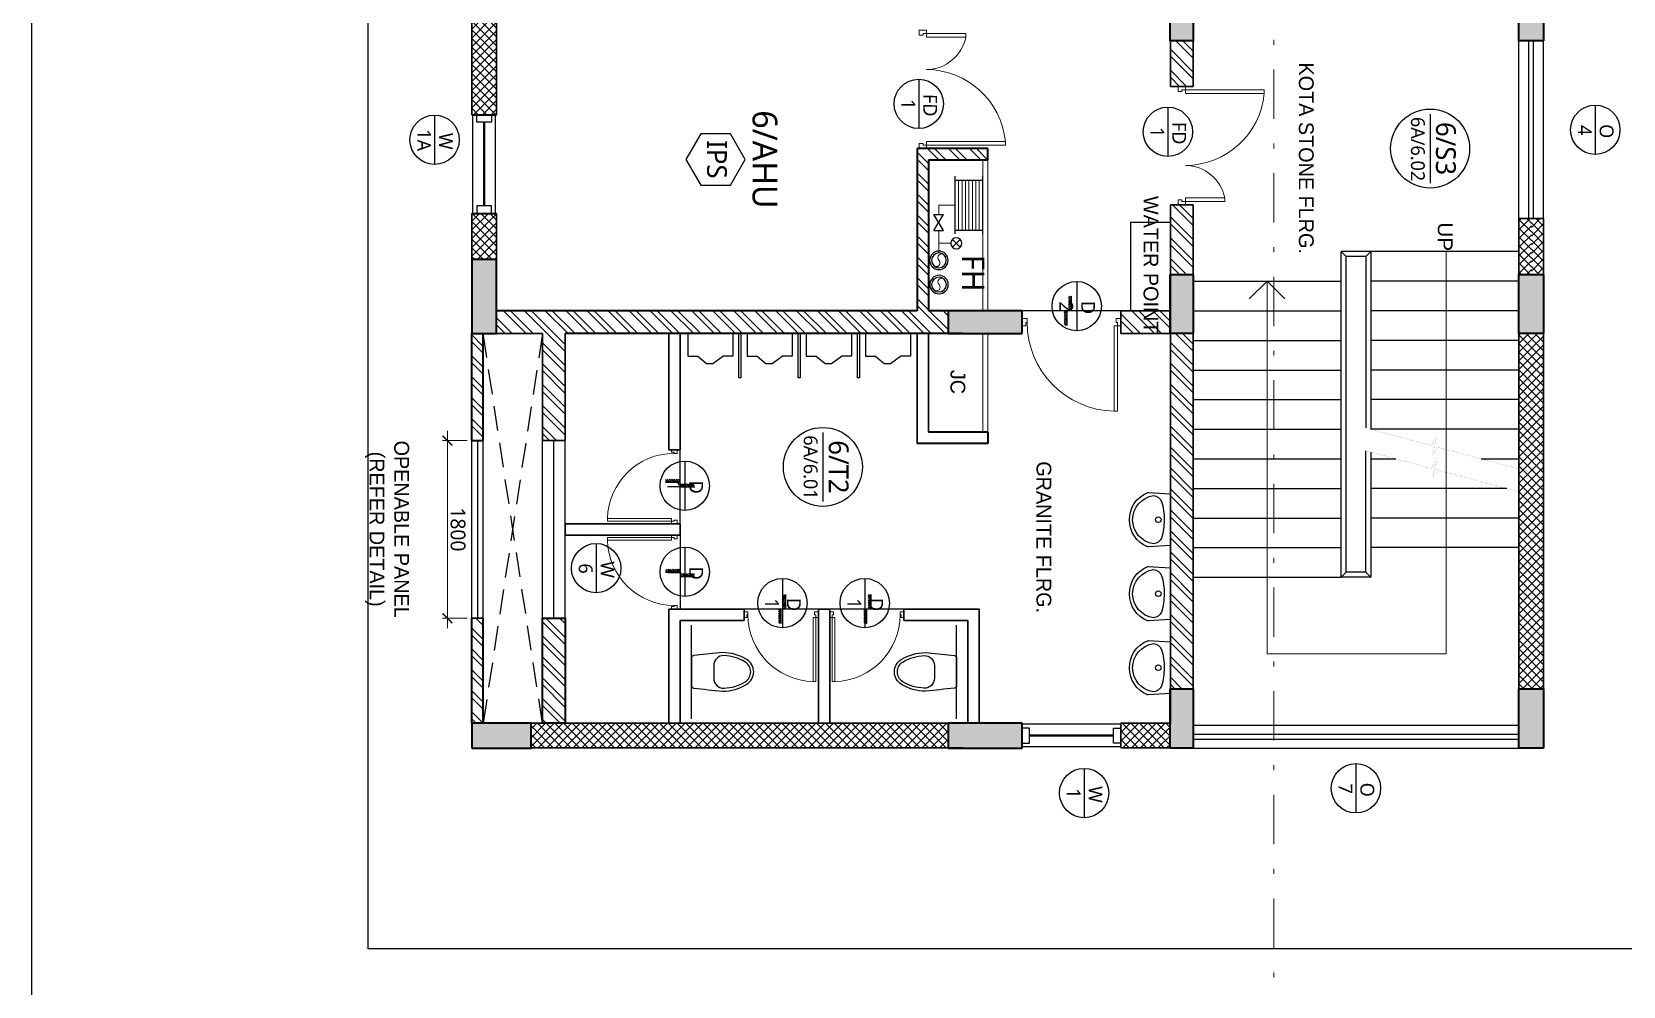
# Model space of a CAD drawing. Header units: millimetres. Extents: x -1127141 to 1597693, y -1835560 to -399335.
# Drawn here: x 1265890 to 1282007, y -544053 to -534381 of the extents above; entities that cross this region are included whole.
import ezdxf
from ezdxf.enums import TextEntityAlignment as Align

# ---------------------------------------------------------------- set-up
doc = ezdxf.new("R2010")
doc.units = ezdxf.units.MM
doc.header["$MEASUREMENT"] = 0
doc.header["$PDMODE"] = 67
for name, pattern in [('ACAD_ISO05W100', [36, 24, -3, 0, -3, 0, -3, 0, -3]), ('Dash dot', [21, 10, -5, 1, -5]), ('HIDDEN', [0.375, 0.25, -0.125])]:
    doc.linetypes.add(name, pattern=pattern)
for name, color, linetype in [('A-Anno Tags', 6, 'Continuous'), ('A-Elevation', 4, 'Continuous'), ('A-Sanitory', 181, 'Continuous'), ('A-Steps', 3, 'Continuous'), ('A-Wall Patt', 8, 'Continuous'), ('A-Window', 4, 'Continuous'), ('Anno_Frames', 7, 'Continuous'), ('Anno_Labels', 7, 'Continuous'), ('COLUMN', 5, 'Continuous'), ('elel', 6, 'Continuous'), ('S-Conc Patt', 9, 'Continuous')]:
    doc.layers.add(name, color=color, linetype=linetype)
for name, color, linetype, lineweight in [('A-Detail Lines', 8, 'Continuous', 25), ('A-Door', 4, 'Continuous', 9), ('A-Wall Sec', 1, 'Continuous', 30), ('A-WIN', 5, 'Continuous', 25), ('Ann_TitleBlock 2', 5, 'Continuous', 25), ('Anno_Tittleblock', 5, 'Continuous', 13), ('column hatch', 12, 'Continuous', 5), ('S-Concrete', 40, 'Continuous', 30), ('Section lines', 8, 'Continuous', 13), ('STAIR', 3, 'Continuous', 9), ('text', 7, 'Continuous', 9), ('Wall HATCH', 8, 'Continuous', 15)]:
    doc.layers.add(name, color=color, linetype=linetype, lineweight=lineweight)
doc.styles.add('IIITD @ 100', font='trebuc.ttf', dxfattribs={"height": 210})
doc.styles.get("Standard").update_dxf_attribs({"font": 'trebuc.ttf'})
doc.styles.add('TITLE', font='swissel.ttf', dxfattribs={"height": 4.3})
doc.dimstyles.new('IIITD_WD_M @ 100', dxfattribs={"dimscale": 100, "dimtxt": 1.5, "dimasz": 1, "dimexe": 0.5, "dimexo": 0.25, "dimgap": 0.3, "dimtad": 1, "dimdec": 0, "dimrnd": 5, "dimzin": 0, "dimdsep": 46, "dimtxsty": 'Standard', "dimblk": 'ARCHTICK', "dimcen": 0.2, "dimdle": 1, "dimclrd": 256, "dimclre": 256, "dimadec": 0, "dimazin": 0, "dimtfac": 1, "dimtdec": 0, "dimtofl": 0, "dimtmove": 0, "dimatfit": 0, "dimfxl": 2, "dimfxlon": 1, "dimtolj": 1, "dimtzin": 0, "dimlwd": -1, "dimlwe": -1, "dimarcsym": 0})
pattern_1 = [(315, (1445308.53, 119140.81), (44.194174, 44.194174), []), (45, (1445308.53, 119140.81), (-44.194174, 44.194174), [])]

# ---------------------------------------------------------------- blocks, each defined once
blk = doc.blocks.new('Door 1200')
at = {"layer": 'A-Door', "color": 5, "lineweight": 18}
for p, q in [((524084, 16182), (524084, 16132)), ((524084, 16182), (524159, 16182)), ((524084, 16132), (524124, 16132)), ((524124, 16147), (524124, 16132)), ((524159, 16147), (524124, 16147)), ((524159, 16182), (524159, 16147)), ((524159, 16147), (524557, 16147)), ((524159, 16112), (524159, 16147)), ((524557, 16147), (524557, 16112)), ((524159, 16112), (524557, 16112)), ((524084, 15032), (524124, 15032)), ((524084, 14982), (524084, 15032)), ((524124, 15017), (524124, 15032)), ((524159, 15017), (524124, 15017)), ((524159, 15052), (524159, 15017)), ((524159, 15052), (524958, 15052)), ((524159, 14982), (524159, 15017)), ((524159, 15017), (524958, 15017)), ((524958, 15017), (524958, 15052)), ((524084, 14982), (524159, 14982))]:
    blk.add_line(p, q, dxfattribs=at)
at = {"layer": 'A-Door', "lineweight": 18}
for centre, radius, start, end in [((524155, 16193), 411, 270.5695, 348.692), ((524157, 14978), 804, 5.3147, 89.8716)]:
    blk.add_arc(centre, radius, start, end, dxfattribs=at)
blk = doc.blocks.new('ABL_Door_S - 1000 x 2100-11-3 Second Floor Lvl')
at = {"layer": 'A-Door', "color": 5}
for p, q in [((-500, 38), (-450, 38)), ((-500, -38), (-500, 38)), ((-450, 38), (-450, -3)), ((450, 38), (450, -3)), ((500, 38), (450, 38)), ((500, -38), (500, 38)), ((-500, -38), (-465, -38)), ((-465, -3), (-450, -3)), ((-465, -38), (-465, -3)), ((-430, -38), (-465, -38)), ((465, -3), (450, -3)), ((465, -38), (465, -3)), ((500, -38), (465, -38))]:
    blk.add_line(p, q, dxfattribs=at)
at = {"layer": 'A-Door', "color": 5, "lineweight": 18}
for p, q in [((-465, -38), (-465, -903)), ((-430, -38), (-430, -903)), ((-430, -903), (-465, -903))]:
    blk.add_line(p, q, dxfattribs=at)
at = {"layer": 'A-Door'}
blk.add_arc((-450, -2), 900, 271.2981, 359.9894, dxfattribs=at)
blk = doc.blocks.new('Toil Hostel1')
at = {"color": 0, "linetype": 'ByBlock'}
blk.add_lwpolyline([(115, -427), (115, 523)], dxfattribs=at)
for points in [[(430, 243), (137, 213, 0.384412), (115, 188), (115, -92, 0.383904), (137, -117, 0.001434), (429, -147, 0.140641), (675, -77, 0.259738), (745, 48, 0.259738), (675, 173, 0.139471)], [(340, 113), (340, -17, 0.422961), (443, -117, 0.13189), (659, -52, 0.259738), (715, 48, 0.259738), (659, 148, 0.13189), (443, 213, 0.422961)]]:
    blk.add_lwpolyline(points, format="xyb", close=True, dxfattribs=at)
blk.add_arc((431, -122), 25, 264.2811, 270.16, dxfattribs=at)
blk = doc.blocks.new('Win 1250')
at = {"layer": 'A-Window', "color": 2, "lineweight": 40}
blk.add_line((510529, 21610), (511379, 21610), dxfattribs=at)
at = {"layer": 'A-Window'}
for points in [[(510454, 21725), (511454, 21725)], [(510454, 21535), (510529, 21535), (510529, 21685), (510454, 21685)], [(511454, 21535), (511379, 21535), (511379, 21685), (511454, 21685)], [(510454, 21495), (511454, 21495)]]:
    blk.add_lwpolyline(points, dxfattribs=at)
blk = doc.blocks.new('*U29')
at = {"layer": 'A-Anno Tags'}
blk.add_lwpolyline([(-250, 0), (250, 0)], dxfattribs=at)
blk.add_circle((0, 0), 250, dxfattribs=at)
at = {"layer": 'Anno_Frames', "color": 7}
for tag, rotation, p in [('ENTITY', 359.7608, (15, 185)), ('ENTITYNO', 0.1757, (4, -36))]:
    blk.add_attdef(tag, text='', height=140, rotation=rotation, dxfattribs=at).set_placement(p, align=Align.TOP_CENTER)
blk = doc.blocks.new('basin13_pl')
for points in [[(-412, -2, -0.32431), (-229, 275, -0.074195), (-226, 276), (0, 262), (0, -262), (-223, -275, -0.082611), (-232, -273, -0.313325), (-412, -2)], [(-382, 1, -0.373947), (-169, 245, -0.252869), (-89, 186, -0.078211), (-63, 1, -0.070813), (-89, -186, -0.2542), (-169, -244, -0.371653), (-382, 1)]]:
    blk.add_lwpolyline(points, format="xyb", close=True)
at = {"lineweight": -2}
blk.add_circle((-122, 1), 28.8, dxfattribs=at)
blk = doc.blocks.new('Door Tag')
blk.add_line((-3.5, 0), (3.5, 0))
blk.add_circle((0, 0), 4)
blk.add_attdef('DW_NAME', text='', height=2).set_placement((0, 0), align=Align.BOTTOM_CENTER)
blk.add_attdef('SHEET_NO', text='', height=1.4).set_placement((0.05, -0.54), align=Align.TOP_CENTER)
blk = doc.blocks.new('Room Tag with Finish')
blk.add_lwpolyline([(0, 0), (-2.6, -1.5), (-2.6, -4.5), (0, -6), (2.6, -4.5), (2.6, -1.5)], close=True)
at = {"layer": 'Anno_Frames'}
blk.add_attdef('ROOM_NAME', text='', height=2.5, dxfattribs=at).set_placement((0, 0), align=Align.BOTTOM_CENTER)
blk.add_attdef('FF', text='', height=2, dxfattribs=at).set_placement((0, -1.85), align=Align.TOP_CENTER)
blk = doc.blocks.new('staircase 1 int')
at = {"layer": 'A-Elevation'}
for p, q in [((1232432, -34455), (1234232, -34455)), ((1232432, -34455), (1232432, -34755)), ((1232482, -34505), (1232432, -34455)), ((1234464, -34455), (1235732, -34455)), ((1235682, -34505), (1235732, -34455)), ((1235732, -34455), (1235732, -34755)), ((1232482, -34505), (1234219, -34505)), ((1232482, -34505), (1232482, -34705)), ((1235682, -34505), (1234450, -34505)), ((1235682, -34505), (1235682, -34705)), ((1232482, -34705), (1232432, -34755)), ((1235732, -34755), (1232432, -34755)), ((1235682, -34705), (1232482, -34705)), ((1235682, -34705), (1235732, -34755))]:
    blk.add_line(p, q, dxfattribs=at)
at = {"layer": 'A-Steps'}
for p, q in [((1232432, -32955), (1232432, -34455)), ((1232732, -32955), (1232732, -34455)), ((1233032, -32955), (1233032, -34455)), ((1233332, -32955), (1233332, -34455)), ((1233632, -32955), (1233632, -34455)), ((1233932, -32955), (1233932, -34455)), ((1234232, -32955), (1234232, -34455)), ((1234532, -33336), (1234532, -32955)), ((1235132, -32955), (1235132, -34455)), ((1235432, -32955), (1235432, -34455)), ((1234832, -33079), (1234832, -34455)), ((1234532, -34455), (1234532, -34202)), ((1234832, -34282), (1234832, -34455)), ((1232732, -36255), (1232732, -34755)), ((1233032, -36255), (1233032, -34755)), ((1233332, -36255), (1233332, -34755)), ((1233632, -36255), (1233632, -34755)), ((1233932, -36255), (1233932, -34755)), ((1234232, -36255), (1234232, -34755)), ((1234532, -36255), (1234532, -34755)), ((1234832, -36255), (1234832, -34755)), ((1235132, -36255), (1235132, -34755)), ((1235432, -36255), (1235432, -34755)), ((1235732, -36255), (1235732, -34755))]:
    blk.add_line(p, q, dxfattribs=at)
at = {"layer": 'STAIR', "color": 5, "const_width": 1}
for points in [[(1234660, -32855), (1234414, -33779), (1234486, -33828), (1234316, -33791), (1234396, -33846), (1234219, -34505)], [(1234892, -32855), (1234646, -33779), (1234717, -33828), (1234548, -33791), (1234628, -33846), (1234450, -34505)]]:
    blk.add_lwpolyline(points, dxfattribs=at)
at = {"layer": 'text'}
for p, q in [((1232432, -33691), (1236507, -33691)), ((1236507, -35505), (1236507, -33691)), ((1232732, -35505), (1232912, -35325)), ((1232732, -35505), (1236507, -35505)), ((1232732, -35505), (1232912, -35686))]:
    blk.add_line(p, q, dxfattribs=at)
at = {"layer": 'text', "linetype": 'Continuous', "insert": (1232135, -33627), "char_height": 150, "width": 369.41, "attachment_point": 1}
blk.add_mtext('{\\fArial|b0|i0|c0|p34;UP}', dxfattribs=at)
blk = doc.blocks.new('f h')
at = {"layer": 'A-WIN'}
for p, q in [((1010874, -78570), (1010972, -78570)), ((1010874, -78570), (1010972, -78734)), ((1010972, -78570), (1010874, -78734)), ((1011088, -78536), (1011088, -79120)), ((1011088, -78575), (1011368, -78575)), ((1011368, -78536), (1011368, -79120)), ((1010874, -78734), (1010972, -78734)), ((1011088, -79081), (1011368, -79081))]:
    blk.add_line(p, q, dxfattribs=at)
at = {"layer": 'A-WIN', "ltscale": 50}
for centre, radius in [((1010925, -78023), 93.8), ((1010925, -78023), 75), ((1010924, -78269), 93.8), ((1010924, -78269), 75)]:
    blk.add_circle(centre, radius, dxfattribs=at)
at = {"layer": 'A-WIN'}
blk.add_circle((1011100, -78441), 56.6, dxfattribs=at)
at = {"layer": 'Wall HATCH'}
for p, q in [((1010923, -78570), (1010923, -78344)), ((1010923, -78441), (1011044, -78441)), ((1011140, -78401), (1011060, -78481)), ((1011140, -78481), (1011060, -78401)), ((1011123, -78575), (1011123, -79081)), ((1011158, -78575), (1011158, -79081)), ((1011193, -78575), (1011193, -79081)), ((1011228, -78575), (1011228, -79081)), ((1011263, -78575), (1011263, -79081)), ((1011298, -78575), (1011298, -79081)), ((1011333, -78575), (1011333, -79081)), ((1010923, -78828), (1010923, -78734)), ((1011088, -78828), (1010923, -78828))]:
    blk.add_line(p, q, dxfattribs=at)
at = {"layer": 'Wall HATCH', "ltscale": 50}
for centre in [(1010899, -77997), (1010897, -78242)]:
    blk.add_arc(centre, 37.5, 314.6267, 134.6267, dxfattribs=at)
at = {"layer": 'Wall HATCH'}
for centre in [(1010952, -78050), (1010950, -78296)]:
    blk.add_arc(centre, 37.5, 134.6267, 314.6267, dxfattribs=at)
blk = doc.blocks.new('urinal1')
at = {"layer": 'A-Sanitory'}
for p, q in [((0, 228.6), (228.6, 228.6)), ((0, 228.6), (0, -228.6)), ((228.6, 228.6), (228.6, 127)), ((304.8, 25.4), (228.6, 127)), ((304.8, -38.1), (304.8, 25.4)), ((228.6, -127), (304.8, -38.1)), ((228.6, -228.6), (228.6, -127)), ((0, -228.6), (228.6, -228.6))]:
    blk.add_line(p, q, dxfattribs=at)
blk = doc.blocks.new('DROP')
at = {"layer": 'A-Detail Lines'}
h = blk.add_hatch(dxfattribs=at)
h.set_pattern_fill('ANSI31', color=256, scale=100, angle=-90, style=0)
h.set_pattern_definition([(45, (-30796.783, -8736.205), (8.838835, -8.838835), [])])
h.paths.add_polyline_path([(-46, 0), (-46, -147), (-75, -147), (-75, 0)])
h.paths.add_polyline_path([(0, 147), (0, 0), (-30, 0), (-30, 147)])
for p, q in [((-46, -147), (-46, 0)), ((0, 0), (0, 148))]:
    blk.add_line(p, q, dxfattribs=at)
blk = doc.blocks.new('Section Grp abc')
at = {"layer": 'Section lines', "linetype": 'Dash dot', "ltscale": 50}
blk.add_line((604554, -166838), (664406, -166838), dxfattribs=at)
blk = doc.blocks.new('column 2.03')
at = {"layer": 'S-Conc Patt'}
h = blk.add_hatch(color=256, dxfattribs=at)
h.paths.add_polyline_path([(540567, -135247), (541303, -135104), (541351, -135349), (540615, -135493)])
h.paths.add_polyline_path([(524899, -138549), (524852, -138304), (525872, -138105), (525920, -138351)])
h.paths.add_polyline_path([(537562, -136088), (537515, -135842), (538535, -135644), (538583, -135889)])
h.paths.add_polyline_path([(534396, -136703), (534349, -136458), (535370, -136259), (535417, -136505)])
h.paths.add_polyline_path([(531231, -137318), (531183, -137073), (532204, -136875), (532252, -137120)])
h.paths.add_polyline_path([(528065, -137934), (528017, -137688), (529038, -137490), (529086, -137735)])
h.paths.add_polyline_path([(535977, -127931), (535929, -127685), (536950, -127487), (536998, -127732)])
h.paths.add_polyline_path([(532811, -128546), (532763, -128301), (533784, -128102), (533832, -128348)])
h.paths.add_polyline_path([(529645, -129159), (529597, -128914), (530618, -128715), (530666, -128961)])
h.paths.add_polyline_path([(520148, -131005), (520100, -130760), (521121, -130562), (521168, -130807)])
h.paths.add_polyline_path([(523313, -130390), (523266, -130145), (524286, -129946), (524334, -130192)])
h.paths.add_polyline_path([(526479, -129775), (526431, -129529), (527452, -129331), (527500, -129576)])
h.paths.add_polyline_path([(534601, -133067), (534645, -133292), (533909, -133435), (533865, -133210)])
h.paths.add_polyline_path([(534271, -131369), (534315, -131595), (533579, -131738), (533535, -131512)])
h.paths.add_polyline_path([(528270, -134297), (528314, -134523), (527578, -134666), (527534, -134440)])
h.paths.add_polyline_path([(527940, -132600), (527984, -132826), (527248, -132969), (527204, -132743)])
h.paths.add_polyline_path([(521917, -135532), (521961, -135758), (521225, -135901), (521181, -135675)])
h.paths.add_polyline_path([(521587, -133835), (521631, -134060), (520895, -134203), (520851, -133978)])
h.paths.add_polyline_path([(544878, -132790), (544734, -132054), (544980, -132007), (545123, -132743)])
h.paths.add_polyline_path([(517960, -142269), (517210, -142269), (517210, -142019), (517960, -142019)])
h.paths.add_polyline_path([(514865, -142269), (514115, -142269), (514115, -142019), (514865, -142019)])
h.paths.add_polyline_path([(511830, -142269), (511080, -142269), (511080, -142019), (511830, -142019)])
h.paths.add_polyline_path([(540791, -131864), (540202, -131979), (540246, -132204), (540835, -132090)])
h.paths.add_polyline_path([(544283, -129733), (544140, -128997), (544385, -128949), (544529, -129685)])
h.paths.add_polyline_path([(543544, -125930), (543401, -125194), (543646, -125146), (543789, -125882)])
h.paths.add_polyline_path([(539190, -126012), (539631, -125926), (539675, -126152), (539234, -126238)])
h.paths.add_polyline_path([(539780, -128474), (539694, -128032), (539920, -127989), (540006, -128430)])
h.paths.add_polyline_path([(541523, -126017), (541438, -125575), (541663, -125531), (541749, -125973)])
h.paths.add_polyline_path([(542306, -130041), (542220, -129599), (542446, -129555), (542531, -129997)])
h.paths.add_polyline_path([(542125, -127906), (541683, -127992), (541639, -127766), (542081, -127680)])
h.paths.add_polyline_path([(540306, -129975), (540392, -130417), (540166, -130460), (540080, -130019)])
h.paths.add_polyline_path([(515810, -129110), (515073, -129253), (515026, -129008), (515762, -128865)])
h.paths.add_polyline_path([(517979, -134770), (517865, -134181), (518091, -134137), (518205, -134726)])
h.paths.add_polyline_path([(517279, -136669), (516543, -136812), (516499, -136586), (517235, -136443)])
h.paths.add_polyline_path([(517859, -130220), (517123, -130363), (517075, -130117), (517811, -129974)])
h.paths.add_polyline_path([(516895, -142569), (516295, -142569), (516295, -142319), (516895, -142319)])
h.paths.add_polyline_path([(511830, -142569), (511080, -142569), (511080, -142319), (511830, -142319)])
h.paths.add_polyline_path([(519550, -142319), (520150, -142319), (520150, -142569), (519550, -142569)])
h.paths.add_polyline_path([(514865, -142569), (514115, -142569), (514115, -142319), (514865, -142319)])
h.paths.add_polyline_path([(516949, -134971), (516213, -135114), (516165, -134868), (516901, -134725)])
h.paths.add_polyline_path([(517957, -140158), (517221, -140302), (517173, -140056), (517909, -139913)])
h.paths.add_polyline_path([(517577, -128767), (516840, -128910), (516793, -128664), (517529, -128521)])
h.paths.add_polyline_path([(512267, -129799), (511531, -129942), (511483, -129696), (512220, -129553)])
h.paths.add_polyline_path([(513410, -135658), (512674, -135802), (512626, -135556), (513362, -135413)])
h.paths.add_polyline_path([(522640, -139248), (521830, -139406), (521782, -139160), (522592, -139003)])
h.paths.add_polyline_path([(511330, -135808), (511330, -136456), (511080, -136456), (511080, -135856)])
h.paths.add_polyline_path([(533146, -169460), (532396, -169460), (532396, -169210), (533146, -169210)])
h.paths.add_polyline_path([(533146, -164180), (532396, -164180), (532396, -163950), (533146, -163950)])
h.paths.add_polyline_path([(533146, -160650), (532396, -160650), (532396, -160400), (533146, -160400)])
h.paths.add_polyline_path([(533146, -165910), (532396, -165910), (532396, -165680), (533146, -165680)])
h.paths.add_polyline_path([(527886, -169460), (527136, -169460), (527136, -169210), (527886, -169210)])
h.paths.add_polyline_path([(527886, -164180), (527136, -164180), (527136, -163950), (527886, -163950)])
h.paths.add_polyline_path([(527886, -160650), (527136, -160650), (527136, -160400), (527886, -160400)])
h.paths.add_polyline_path([(527886, -165910), (527136, -165910), (527136, -165680), (527886, -165680)])
h.paths.add_polyline_path([(522626, -164180), (521876, -164180), (521876, -163950), (522626, -163950)])
h.paths.add_polyline_path([(517781, -158380), (517031, -158380), (517031, -158630), (517781, -158630)])
h.paths.add_polyline_path([(514115, -158380), (514865, -158380), (514865, -158630), (514115, -158630)])
h.paths.add_polyline_path([(511080, -158380), (511830, -158380), (511830, -158630), (511080, -158630)])
h.paths.add_polyline_path([(542531, -160650), (541931, -160650), (541931, -160400), (542531, -160400)])
h.paths.add_polyline_path([(517856, -160400), (517106, -160400), (517106, -160650), (517856, -160650)])
h.paths.add_polyline_path([(522626, -160650), (521876, -160650), (521876, -160400), (522626, -160400)])
h.paths.add_polyline_path([(538331, -160650), (537731, -160650), (537731, -160400), (538331, -160400)])
h.paths.add_polyline_path([(541931, -163950), (542531, -163950), (542531, -164180), (541931, -164180)])
h.paths.add_polyline_path([(538331, -164180), (537731, -164180), (537731, -163950), (538331, -163950)])
h.paths.add_polyline_path([(519656, -170420), (518906, -170420), (518906, -170170), (519656, -170170)])
h.paths.add_polyline_path([(511330, -165930), (511330, -165180), (511080, -165180), (511080, -165930)])
h.paths.add_polyline_path([(514251, -165930), (513501, -165930), (513501, -165680), (514251, -165680)])
h.paths.add_polyline_path([(519656, -171900), (518906, -171900), (518906, -171650), (519656, -171650)])
h.paths.add_polyline_path([(517856, -171900), (517106, -171900), (517106, -171650), (517856, -171650)])
h.paths.add_polyline_path([(517856, -165930), (517106, -165930), (517106, -165680), (517856, -165680)])
h.paths.add_polyline_path([(517856, -164180), (517106, -164180), (517106, -163950), (517856, -163950)])
h.paths.add_polyline_path([(518906, -166280), (518906, -165680), (519136, -165680), (519136, -166280)])
h.paths.add_polyline_path([(540096, -166130), (540096, -165680), (540326, -165680), (540326, -166130)])
h.paths.add_polyline_path([(537811, -165680), (538261, -165680), (538261, -165910), (537811, -165910)])
h.paths.add_polyline_path([(540096, -170170), (540096, -169720), (540326, -169720), (540326, -170170)])
h.paths.add_polyline_path([(537916, -170170), (537916, -169720), (538146, -169720), (538146, -170170)])
h.paths.add_polyline_path([(540326, -168040), (539876, -168040), (539876, -167810), (540326, -167810)])
h.paths.add_polyline_path([(537916, -168150), (537916, -167700), (538146, -167700), (538146, -168150)])
h.paths.add_polyline_path([(542116, -166280), (542116, -165680), (542346, -165680), (542346, -166280)])
h.paths.add_polyline_path([(522366, -170420), (522366, -169670), (522116, -169670), (522116, -170420)])
h.paths.add_polyline_path([(542096, -170169), (542096, -169569), (542346, -169569), (542346, -170169)])
h.paths.add_polyline_path([(511080, -158080), (511830, -158080), (511830, -158330), (511080, -158330)])
h.paths.add_polyline_path([(520150, -158330), (519550, -158330), (519550, -158080), (520150, -158080)])
h.paths.add_polyline_path([(516295, -147580), (516895, -147580), (516895, -147810), (516295, -147810)])
h.paths.add_polyline_path([(516895, -158330), (516295, -158330), (516295, -158080), (516895, -158080)])
h.paths.add_polyline_path([(516295, -152840), (516895, -152840), (516895, -153070), (516295, -153070)])
h.paths.add_polyline_path([(514865, -147810), (514265, -147810), (514265, -147580), (514865, -147580)])
h.paths.add_polyline_path([(514865, -153070), (514265, -153070), (514265, -152840), (514865, -152840)])
h.paths.add_polyline_path([(514115, -158080), (514865, -158080), (514865, -158330), (514115, -158330)])
h.paths.add_polyline_path([(514251, -171900), (513501, -171900), (513501, -171650), (514251, -171650)])
h.paths.add_polyline_path([(511330, -147395), (511330, -147995), (511080, -147995), (511080, -147395)])
h.paths.add_polyline_path([(511330, -152654), (511330, -153255), (511080, -153255), (511080, -152654)])
h.paths.add_polyline_path([(520150, -147394), (520150, -147994), (519900, -147994), (519900, -147394)])
h.paths.add_polyline_path([(520150, -152655), (520150, -153255), (519900, -153255), (519900, -152655)])
h.paths.add_polyline_path([(522346, -165680), (522346, -166430), (522116, -166430), (522116, -165680)])
edge = h.paths.add_edge_path()
edge.add_line((547866, -169460), (547116, -169460))
edge.add_line((547116, -169210), (547866, -169210))
edge.add_line((547116, -169460), (547116, -169210))
edge.add_line((547866, -164180), (547116, -164180))
edge.add_line((547116, -163950), (547866, -163950))
edge.add_line((547116, -164180), (547116, -163950))
edge.add_line((547866, -160650), (547116, -160650))
edge.add_line((547116, -160400), (547866, -160400))
edge.add_line((547116, -160650), (547116, -160400))
edge.add_line((547866, -165910), (547116, -165910))
edge.add_line((547116, -165680), (547866, -165680))
edge.add_line((547116, -165910), (547116, -165680))
h.paths.add_polyline_path([(558386, -164180), (557636, -164180), (557636, -163950), (558386, -163950)])
h.paths.add_polyline_path([(558386, -160650), (557636, -160650), (557636, -160400), (558386, -160400)])
h.paths.add_polyline_path([(558146, -165680), (558146, -166430), (557916, -166430), (557916, -165680)])
h.paths.add_polyline_path([(553126, -169460), (552376, -169460), (552376, -169210), (553126, -169210)])
h.paths.add_polyline_path([(553126, -164180), (552376, -164180), (552376, -163950), (553126, -163950)])
h.paths.add_polyline_path([(553126, -160650), (552376, -160650), (552376, -160400), (553126, -160400)])
h.paths.add_polyline_path([(553126, -165910), (552376, -165910), (552376, -165680), (553126, -165680)])
h.paths.add_polyline_path([(547866, -169460), (547116, -169460), (547116, -169210), (547866, -169210)], flags=17)
h.paths.add_polyline_path([(547866, -164180), (547116, -164180), (547116, -163950), (547866, -163950)], flags=17)
h.paths.add_polyline_path([(547866, -160650), (547116, -160650), (547116, -160400), (547866, -160400)], flags=17)
h.paths.add_polyline_path([(547866, -165910), (547116, -165910), (547116, -165680), (547866, -165680)], flags=17)
h.paths.add_polyline_path([(565551, -171255), (565551, -170655), (565301, -170655), (565301, -171255)])
h.paths.add_polyline_path([(565551, -160650), (564951, -160650), (564951, -160400), (565551, -160400)])
h.paths.add_polyline_path([(561351, -160650), (560751, -160650), (560751, -160400), (561351, -160400)])
h.paths.add_polyline_path([(565551, -164180), (564951, -164180), (564951, -163950), (565551, -163950)])
h.paths.add_polyline_path([(561351, -164180), (560751, -164180), (560751, -163950), (561351, -163950)])
h.paths.add_polyline_path([(565551, -166430), (565551, -165680), (565301, -165680), (565301, -166430)])
h.paths.add_polyline_path([(560601, -171255), (561351, -171255), (561351, -171005), (560601, -171005)])
h.paths.add_polyline_path([(561351, -166430), (561351, -165680), (561121, -165680), (561121, -166430)])
h.paths.add_polyline_path([(557896, -171255), (557896, -170505), (558146, -170505), (558146, -171255)])
at = {"layer": 'S-Concrete', "lineweight": 35}
for p, q in [((557636, -160400), (558386, -160400)), ((558386, -160400), (558386, -160650)), ((560751, -160650), (560751, -160400)), ((560751, -160400), (561351, -160400)), ((561351, -160400), (561351, -160650)), ((564951, -160650), (564951, -160400)), ((564951, -160400), (565551, -160400)), ((565551, -160400), (565551, -160650)), ((558386, -160650), (557636, -160650)), ((561351, -160650), (560751, -160650)), ((565551, -160650), (564951, -160650)), ((557636, -163950), (558386, -163950)), ((558386, -163950), (558386, -164180)), ((560751, -164180), (560751, -163950)), ((560751, -163950), (561351, -163950)), ((561351, -163950), (561351, -164180)), ((564951, -164180), (564951, -163950)), ((564951, -163950), (565551, -163950)), ((565551, -163950), (565551, -164180)), ((558386, -164180), (557636, -164180)), ((561351, -164180), (560751, -164180)), ((565551, -164180), (564951, -164180)), ((561351, -165680), (561121, -165680)), ((561121, -165680), (561121, -166430)), ((561351, -166430), (561351, -165680)), ((565551, -165680), (565301, -165680)), ((565301, -165680), (565301, -166430)), ((565551, -166430), (565551, -165680)), ((561121, -166430), (561351, -166430)), ((565301, -166430), (565551, -166430)), ((565551, -170655), (565301, -170655)), ((565301, -170655), (565301, -171255)), ((565551, -171255), (565551, -170655)), ((561351, -171005), (560601, -171005)), ((560601, -171005), (560601, -171255)), ((561351, -171255), (561351, -171005)), ((560601, -171255), (561351, -171255)), ((565301, -171255), (565551, -171255))]:
    blk.add_line(p, q, dxfattribs=at)
blk = doc.blocks.new('TRHE4TYH45YH6E356')
at = {"layer": 'A-Wall Patt'}
h = blk.add_hatch(dxfattribs=at)
h.set_pattern_fill('ANSI37', color=256, scale=500, angle=90, style=0)
h.set_pattern_definition([(45, (-6e-11, 2e-10), (-44.194174, 44.194174), []), (135, (-6e-11, 2e-10), (-44.194174, -44.194174), [])])
h.paths.add_polyline_path([(655980, -23561), (655415, -23561), (655415, -23684), (655980, -23684)])
h = blk.add_hatch(dxfattribs=at)
h.set_pattern_fill('ANSI37', color=256, scale=500, angle=90, style=0)
h.set_pattern_definition([(45, (655702.83, -23647.553), (-44.194, 44.194), []), (135, (655702.83, -23647.553), (-44.194, -44.194), [])])
h.paths.add_polyline_path([(655980, -23684), (655415, -23684), (655415, -23811), (655980, -23811)])
at = {"layer": 'A-Elevation'}
for p, q in [((655415, -23561), (653540, -23561)), ((655415, -23811), (653540, -23811))]:
    blk.add_line(p, q, dxfattribs=at)
for points in [[(660550, -27111), (660550, -23811)], [(660780, -27111), (660780, -23811)]]:
    blk.add_lwpolyline(points, dxfattribs=at)
at = {"layer": 'A-Wall Sec'}
for p, q in [((655415, -23561), (655415, -23811)), ((655415, -23561), (655980, -23561)), ((655980, -23811), (655415, -23811))]:
    blk.add_line(p, q, dxfattribs=at)
at = {"layer": 'elel'}
for p, q in [((655415, -23661), (653615, -23661)), ((655415, -23711), (653615, -23711))]:
    blk.add_line(p, q, dxfattribs=at)
for points in [[(660640, -27111), (660640, -23811)], [(660690, -27111), (660690, -23811)]]:
    blk.add_lwpolyline(points, dxfattribs=at)
at = {"layer": 'Anno_Frames'}
for p, values in [((654515, -23037), {'ENTITY': 'O', 'ENTITYNO': '4'}), ((661188, -25461), {'ENTITY': 'O', 'ENTITYNO': '7'})]:
    blk.add_blockref('*U29', p, dxfattribs=at).add_auto_attribs(values)
blk = doc.blocks.new('SERVICE DOOOOR')
at = {"layer": 'A-Wall Patt'}
h = blk.add_hatch(dxfattribs=at)
h.set_pattern_fill('ANSI32', color=256, scale=400, angle=90, style=0)
h.set_pattern_definition([(45, (62526.28, 283755.87), (-106.066, 106.066), []), (45, (62597, 283755.87), (-106.066, 106.066), [])])
h.paths.add_polyline_path([(63129, 283818), (62064, 283818), (62064, 283703), (63129, 283703)])
h.paths.add_polyline_path([(60264, 283818), (59179, 283818), (59179, 283703), (60264, 283703)])
h.paths.add_polyline_path([(59064, 288528), (58949, 288528), (58949, 288328), (57419, 288328), (57419, 288928), (57304, 288928), (57304, 288213), (58949, 288213), (58949, 285623), (59064, 285623)])
h.paths.add_polyline_path([(59179, 288528), (59064, 288528), (59064, 285623), (59179, 285623)])
h.paths.add_polyline_path([(59179, 285623), (59064, 285623), (59064, 283953), (59179, 283953), (59179, 284418), (59179, 284418), (60264, 284418), (60264, 284648), (59179, 284648)])
h.paths.add_polyline_path([(59064, 285623), (58949, 285623), (58949, 283953), (59064, 283953)])
h.paths.add_polyline_path([(63129, 284648), (62064, 284648), (62064, 284418), (63129, 284418)])
at = {"layer": 'A-Elevation'}
for p, q in [((61222, 284648), (60264, 284648)), ((62064, 284648), (61222, 284648)), ((61222, 284533), (60264, 284533)), ((62064, 284533), (61222, 284533)), ((61222, 284418), (60264, 284418)), ((62064, 284418), (61222, 284418))]:
    blk.add_line(p, q, dxfattribs=at)
at = {"layer": 'A-Wall Sec'}
for p, q in [((60264, 284648), (59179, 284648)), ((60264, 284418), (60264, 284648)), ((59179, 284418), (60264, 284418))]:
    blk.add_line(p, q, dxfattribs=at)
blk.add_lwpolyline([(61222, 284648), (61107, 284648), (61107, 285813), (61222, 285813)], close=True, dxfattribs=at)
at = {"layer": 'A-Wall Sec', "lineweight": 35}
blk.add_lwpolyline([(63129, 284648), (63129, 284418), (62064, 284418), (62064, 284648)], close=True, dxfattribs=at)
at = {"layer": 'Anno_Frames'}
blk.add_blockref('*U29', (61557, 284963), dxfattribs=at).add_auto_attribs({'ENTITY': 'W', 'ENTITYNO': '6'})
blk = doc.blocks.new('_ArchTick')
at = {"color": 0, "linetype": 'ByBlock', "const_width": 0.15}
blk.add_lwpolyline([(-0.5, -0.5), (0.5, 0.5)], dxfattribs=at)
blk = doc.blocks.new('*D631')
at = {"layer": 'Defpoints', "color": 0, "transparency": 16777216}
for p in [(1270346, -538524), (1270099, -540324), (1270346, -540324)]:
    blk.add_point(p, dxfattribs=at)
at = {"layer": 'text', "transparency": 16777216}
for p, q in [((1270099, -538424), (1270099, -540424)), ((1270299, -538524), (1270049, -538524)), ((1270299, -540324), (1270049, -540324))]:
    blk.add_line(p, q, dxfattribs=at)
at = {"layer": 'text', "transparency": 16777216, "xscale": 100, "yscale": 100, "zscale": 100}
for p, rotation in [((1270099, -538524), 89.9999999999998), ((1270099, -540324), 269.9999999999998)]:
    blk.add_blockref('_ArchTick', p, dxfattribs=dict(at, rotation=rotation))
at = {"layer": 'text', "color": 0, "transparency": 16777216, "insert": (1270206, -539424), "char_height": 150, "attachment_point": 5, "rotation": 270}
blk.add_mtext('\\A1;1800', dxfattribs=at)
blk = doc.blocks.new('IIITD WD A1- L Format Library')
at = {"layer": 'Anno_Tittleblock', "color": 5}
blk.add_lwpolyline([(0, -7.57), (775, -7.57), (775, 573.91), (0, 573.91)], close=True, dxfattribs=at)
at = {"style": 'TITLE'}
for tag, p, height in [('PROJECT NAME 1', (779.17, 137.4), 2.98), ('PROJECT NAME 2', (779.17, 132.23), 2.98), ('PROJECT_NAME_3', (779.17, 127.37), 2.98), ('1:100@A1', (818.06, 91.92), 2.25), ('A-2.03', (844.81, 84.28), 4), ('03.04.11', (821.96, 84.64), 2.25), ('A', (858.85, 75.94), 3.66), ('AC', (827.5, 76.14), 2.25)]:
    blk.add_attdef(tag, p, '', height=height, dxfattribs=at)
for p in [(780.3, 113.01), (780.3, 106.37)]:
    blk.add_attdef('FIRST FLOOR PLAN', text='', height=3.39, dxfattribs=at).set_placement(p, align=Align.TOP_LEFT)

msp = doc.modelspace()

# ---------------------------------------------------------------- hatches: boundary and pattern name
at = {"layer": 'A-Wall Patt'}
h = msp.add_hatch(dxfattribs=at)
h.set_pattern_fill('ANSI37', color=256, scale=500, style=0)
h.set_pattern_definition(pattern_1)
h.paths.add_polyline_path([(1272391, -528463.8), (1272391, -527778.8), (1272141, -527778.8), (1272141, -528463.8)])
h.paths.add_polyline_path([(1272391, -529908.8), (1272391, -529213.8), (1272141, -529213.8), (1272141, -529908.8)])
h.paths.add_polyline_path([(1272391, -531838.8), (1272391, -531108.8), (1272141, -531108.8), (1272141, -531838.8)])
h.paths.add_polyline_path([(1272391, -534233.8), (1272391, -533038.8), (1272146.1, -533038.8), (1272141, -533038.8), (1272141, -533983.8), (1271096, -533983.8), (1271096, -534233.8)])
h.paths.add_polyline_path([(1270596, -535221.3), (1270596, -534233.8), (1270346, -534233.8), (1270346, -535221.3)])
h.paths.add_polyline_path([(1270596, -536688.8), (1270596, -536221.3), (1270346, -536221.3), (1270346, -536688.8)])
h = msp.add_hatch(dxfattribs=at)
h.set_pattern_fill('ANSI32', color=256, scale=400, style=0)
h.set_pattern_definition([(315, (1445308.53, 119140.81), (106.066017, 106.066017), []), (315, (1445308.53, 119070.1), (106.066017, 106.066017), [])])
h.paths.add_polyline_path([(1277651, -534935.6), (1277651, -534473.8), (1277421, -534473.8), (1277421, -534935.6)])
h.paths.add_polyline_path([(1277421, -537438.8), (1277421, -537208.8), (1276921, -537208.8), (1276921, -537438.8)])
h.paths.add_polyline_path([(1277651, -536838.8), (1277651, -536135.6), (1277421, -536135.6), (1277421, -536838.8)])
h.paths.add_polyline_path([(1277421, -541038.8), (1277651, -541038.8), (1277651, -537438.8), (1277421, -537438.8)])
h = msp.add_hatch(dxfattribs=at)
h.set_pattern_fill('ANSI37', color=256, scale=500, style=0)
h.set_pattern_definition(pattern_1)
h.paths.add_polyline_path([(1281201, -541038.8), (1281201, -537438.8), (1280951, -537438.8), (1280951, -541038.8)])
h = msp.add_hatch(dxfattribs=at)
h.set_pattern_fill('ANSI37', color=256, scale=500, style=0)
h.set_pattern_definition(pattern_1)
h.paths.add_polyline_path([(1275171, -541638.8), (1275171, -541388.8), (1270946, -541388.8), (1270946, -541638.8)])
h.paths.add_polyline_path([(1277421, -541638.8), (1277421, -541388.8), (1276921, -541388.8), (1276921, -541638.8)])

# ---------------------------------------------------------------- linework, layer by layer
at = {"layer": 'A-Detail Lines'}
for p, q in [((1276921, -537208.8), (1275921, -537208.8)), ((1272456, -539366.3), (1272456, -538616.3)), ((1272456, -539481.3), (1272456, -540231.3)), ((1273856, -540231.3), (1273106, -540231.3)), ((1274721, -540231.3), (1273971, -540231.3))]:
    msp.add_line(p, q, dxfattribs=at)
at = {"layer": 'A-Detail Lines', "linetype": 'HIDDEN', "ltscale": 1000}
for p, q in [((1271061, -537438.8), (1270461, -541388.8)), ((1271061, -541388.9), (1270461, -537438.9))]:
    msp.add_line(p, q, dxfattribs=at)
at = {"layer": 'A-Detail Lines', "linetype": 'Continuous'}
msp.add_lwpolyline([(1277421, -536308.8), (1277421, -537208.8), (1277021, -537208.8), (1277021, -536308.8)], close=True, dxfattribs=at)
at = {"layer": 'A-Detail Lines'}
for points in [[(1273072.3, -537438.8), (1273072.3, -537888.8), (1273052.3, -537888.8), (1273052.3, -537438.8)], [(1273672.3, -537438.8), (1273672.3, -537888.8), (1273652.3, -537888.8), (1273652.3, -537438.8)], [(1274272.3, -537438.8), (1274272.3, -537888.8), (1274252.3, -537888.8), (1274252.3, -537438.8)]]:
    msp.add_lwpolyline(points, close=True, dxfattribs=at)
at = {"layer": 'A-Door'}
for p, q in [((1275521.3, -535678.8), (1275521.3, -537208.8)), ((1275571.3, -535678.8), (1275571.3, -537208.8)), ((1275521, -537438.7), (1275521, -538438.8)), ((1275571, -537438.7), (1275571, -538438.8))]:
    msp.add_line(p, q, dxfattribs=at)
at = {"layer": 'A-Elevation'}
for p, q in [((1270346, -540323.8), (1270346, -538523.8)), ((1270403.5, -538523.8), (1270403.5, -540323.8)), ((1270461, -540323.8), (1270461, -538523.8))]:
    msp.add_line(p, q, dxfattribs=at)
at = {"layer": 'A-Wall Patt'}
msp.add_lwpolyline([(1321641.3, -478259.6), (1321641.3, -552566.2), (1265890, -552566.2), (1265890, -478259.6)], close=True, dxfattribs=at)
at = {"layer": 'A-Wall Sec'}
for p, q in [((1270346, -534233.8), (1270346, -535221.3)), ((1270596, -534233.8), (1270596, -535221.3)), ((1277421, -534473.8), (1277421, -534935.6)), ((1277651, -534935.6), (1277651, -534473.8)), ((1277421, -534935.6), (1277651, -534935.6)), ((1270346, -536221.3), (1270346, -536838.8)), ((1270596, -536221.3), (1270596, -536838.8)), ((1277421, -536135.6), (1277421, -536838.8)), ((1277651, -536135.6), (1277421, -536135.6)), ((1277651, -536838.8), (1277651, -536135.6)), ((1276921, -537208.8), (1277421, -537208.8)), ((1277421, -537208.8), (1277421, -537438.8)), ((1271061, -537438.8), (1270596, -537438.8)), ((1272341, -537438.8), (1272341, -538616.3)), ((1272456, -537438.8), (1272456, -538616.3)), ((1274856, -537438.7), (1274856, -538553.8)), ((1274971, -537438.7), (1274971, -538438.8)), ((1276921, -537438.8), (1277421, -537438.8)), ((1277421, -537438.8), (1277421, -541388.8)), ((1277651, -541038.8), (1277651, -537438.8)), ((1272456, -538616.3), (1272341, -538616.3)), ((1271291, -539366.3), (1271291, -539481.3)), ((1272456, -539366.3), (1272456, -539481.3)), ((1273106, -540231.3), (1272341, -540231.3)), ((1272341, -540231.3), (1272341, -541388.8)), ((1273106, -540231.3), (1273106, -540346.3)), ((1273856, -540231.3), (1273856, -541388.8)), ((1273971, -540231.3), (1273856, -540231.3)), ((1273971, -540231.3), (1273971, -541388.8)), ((1275486, -540231.3), (1274721, -540231.3)), ((1274721, -540346.3), (1274721, -540231.3)), ((1275486, -540231.3), (1275486, -541388.8)), ((1270461, -540323.8), (1270346, -540323.8)), ((1273106, -540346.3), (1272456, -540346.3)), ((1272456, -540346.3), (1272456, -541388.8)), ((1275371, -540346.3), (1274721, -540346.3)), ((1275371, -540346.3), (1275371, -541388.8)), ((1275321, -541388.8), (1270946, -541388.8)), ((1276921, -541388.8), (1277421, -541388.8)), ((1276921, -541388.8), (1276921, -541638.8)), ((1275321, -541638.8), (1270946, -541638.8)), ((1276921, -541638.8), (1277421, -541638.8))]:
    msp.add_line(p, q, dxfattribs=at)
at = {"layer": 'A-Wall Sec', "lineweight": 35}
for p, q in [((1270346, -535221.3), (1270596, -535221.3)), ((1275571.3, -535563.8), (1274856, -535563.8)), ((1274856, -535563.8), (1274856, -537208.8)), ((1275571.3, -535678.8), (1275571.3, -535563.8)), ((1274971, -535678.8), (1275571.3, -535678.8)), ((1274971, -535678.8), (1274971, -537208.8)), ((1270346, -536221.3), (1270596, -536221.3)), ((1274856, -537208.8), (1270596, -537208.8)), ((1275321, -537208.8), (1274971, -537208.8)), ((1270346, -538523.8), (1270346, -537438.8)), ((1270461, -538523.8), (1270461, -537438.8)), ((1275321, -537438.8), (1271291, -537438.8)), ((1275571, -538438.8), (1274971, -538438.8)), ((1275571, -538438.8), (1275571, -538553.8)), ((1270346, -538523.8), (1270461, -538523.8)), ((1275571, -538553.8), (1274856, -538553.8)), ((1270346, -541388.8), (1270346, -540323.8)), ((1270461, -541388.8), (1270461, -540323.8))]:
    msp.add_line(p, q, dxfattribs=at)
at = {"layer": 'A-Wall Sec'}
for points in [[(1276921, -537208.8), (1276921, -537438.8)], [(1280951, -541038.8), (1280951, -537438.8)], [(1281201, -537438.8), (1281201, -541038.8)]]:
    msp.add_lwpolyline(points, dxfattribs=at)
at = {"layer": 'Defpoints'}
msp.add_lwpolyline([(1269297.2, -543672.7), (1269297.2, -483226.5), (1317306.7, -483226.5), (1317306.7, -543672.7)], close=True, dxfattribs=at)

# ---------------------------------------------------------------- block references
at = {"layer": 'A-Anno Tags', "rotation": 270.0000000000001}
msp.add_blockref('Section Grp abc', (1445308.5, 119140.8), dxfattribs=at)
at = {"layer": 'A-Anno Tags', "xscale": 100, "yscale": 100, "zscale": 100, "rotation": 270.0000000000001}
msp.add_blockref('Room Tag with Finish', (1273114.7, -535674.2), dxfattribs=at).add_auto_attribs({'ROOM_NAME': '6/AHU', 'FF': 'IPS'})
at = {"layer": 'A-Anno Tags'}
ref = msp.add_blockref('Door Tag', (1280052.1, -535564.4), dxfattribs=dict(at, xscale=100, yscale=100, zscale=100, rotation=270.0000000000001))
ref.add_attrib('DW_NAME', '6/S3', dxfattribs={"layer": 'Anno_Labels', "height": 200, "rotation": 270}).set_placement((1280052.1, -535564.4), align=Align.BOTTOM_CENTER)
ref.add_attrib('SHEET_NO', '6A/6.02', dxfattribs={"layer": 'Anno_Labels', "height": 140, "rotation": 270}).set_placement((1279997.9, -535569.6), align=Align.TOP_CENTER)
ref = msp.add_blockref('Door Tag', (1273902, -538790.9), dxfattribs=dict(at, xscale=100, yscale=100, zscale=100, rotation=270.0000000000001))
ref.add_attrib('DW_NAME', '6/T2', dxfattribs={"layer": 'Anno_Labels', "height": 200, "rotation": 270}).set_placement((1273902, -538790.9), align=Align.BOTTOM_CENTER)
ref.add_attrib('SHEET_NO', '6A/6.01', dxfattribs={"layer": 'Anno_Labels', "height": 140, "rotation": 270}).set_placement((1273847.8, -538796.1), align=Align.TOP_CENTER)
at = {"layer": 'A-Detail Lines', "linetype": 'ACAD_ISO05W100'}
for p in [(1276421, -537208.8), (1273526.6, -540231.3), (1274391.6, -540231.3)]:
    msp.add_blockref('DROP', p, dxfattribs=at)
at = {"layer": 'A-Detail Lines', "linetype": 'ACAD_ISO05W100', "rotation": 270.0000000000001}
for p in [(1272456, -538991.3), (1272456, -539902)]:
    msp.add_blockref('DROP', p, dxfattribs=at)
at = {"layer": 'A-Door', "xscale": -1}
msp.add_blockref('ABL_Door_S - 1000 x 2100-11-3 Second Floor Lvl', (1276421, -537323.8), dxfattribs=at)
at = {"layer": 'A-Door', "yscale": 0.7500321418046951, "rotation": 270.0000000000001}
for p, xscale, zscale in [((1272396.7, -538991.3), -0.7500321418046951, 0.7500321418065954), ((1272396.7, -539856.3), 0.7500321418046951, 0.7500321418046951)]:
    msp.add_blockref('ABL_Door_S - 1000 x 2100-11-3 Second Floor Lvl', p, dxfattribs=dict(at, xscale=xscale, zscale=zscale))
at = {"layer": 'A-Door', "yscale": 0.7500321418046951}
for p, xscale, zscale in [((1273480.9, -540288.8), -0.7500321418046951, 0.7500321418065954), ((1274346, -540288.8), 0.7500321418046951, 0.7500321418046951)]:
    msp.add_blockref('ABL_Door_S - 1000 x 2100-11-3 Second Floor Lvl', p, dxfattribs=dict(at, xscale=xscale, zscale=zscale))
at = {"layer": 'A-Sanitory', "rotation": 270.0000000000001}
for p in [(1272762.3, -537438.8), (1273362.3, -537438.8), (1273962.3, -537438.8), (1274562.3, -537438.8)]:
    msp.add_blockref('urinal1', p, dxfattribs=at)
at = {"layer": 'A-Sanitory', "ltscale": 0.5}
for name, p in [('basin13_pl', (1277421, -539326.4)), ('basin13_pl', (1277421, -540076.4)), ('Toil Hostel1', (1272456, -540915.8)), ('basin13_pl', (1277421, -540826.4))]:
    msp.add_blockref(name, p, dxfattribs=at)
at = {"layer": 'A-Sanitory', "ltscale": 0.5, "xscale": -1, "rotation": 359.9999999933299}
msp.add_blockref('Toil Hostel1', (1275371, -540915.8), dxfattribs=at)
at = {"layer": 'A-Wall Patt', "linetype": 'Continuous', "rotation": 270.0000000000001}
msp.add_blockref('staircase 1 int', (1313906.4, 695823.1), dxfattribs=at)
at = {"layer": 'Ann_TitleBlock 2', "xscale": 95.87942333735619, "yscale": 95.87942333735619, "zscale": 95.87942333735619, "rotation": 269.9999999999998}
msp.add_blockref('IIITD WD A1- L Format Library', (1266615.4, -478259.6), dxfattribs=at)
at = {"layer": 'Anno_Frames', "rotation": 270.0000000000001}
for p, values in [((1274873.4, -535111.5), {'ENTITY': 'FD', 'ENTITYNO': '1'}), ((1269969.1, -535475.5), {'ENTITY': 'W', 'ENTITYNO': '1A'}), ((1277396, -535394.4), {'ENTITY': 'FD', 'ENTITYNO': '1'}), ((1276472.8, -537161.3), {'ENTITY': 'D', 'ENTITYNO': '2'}), ((1272502.9, -538981.6), {'ENTITY': 'D', 'ENTITYNO': '1'}), ((1272502.9, -539853.3), {'ENTITY': 'D', 'ENTITYNO': '1'}), ((1273492.3, -540170.9), {'ENTITY': 'D', 'ENTITYNO': '1'}), ((1274325.7, -540170.9), {'ENTITY': 'D', 'ENTITYNO': '1'}), ((1276548.1, -542095.2), {'ENTITY': 'W', 'ENTITYNO': '1'})]:
    msp.add_blockref('*U29', p, dxfattribs=at).add_auto_attribs(values)
at = {"layer": 'COLUMN', "rotation": 270.0000000000001}
msp.add_blockref('column 2.03', (1441600.8, 23911.9), dxfattribs=at)
at = {"layer": 'column hatch'}
msp.add_blockref('Door 1200', (750792.3, -550546.2), dxfattribs=at)
at = {"layer": 'column hatch', "xscale": -1, "rotation": 180}
msp.add_blockref('Door 1200', (753414.8, -519953.2), dxfattribs=at)
at = {"layer": 'column hatch', "rotation": 90.00000000000001}
msp.add_blockref('Win 1250', (1292080.7, -1046675), dxfattribs=at)
at = {"layer": 'column hatch', "xscale": -1}
msp.add_blockref('Win 1250', (1787374.6, -563123.6), dxfattribs=at)
at = {"layer": 'S-Concrete', "rotation": 270.0000000000001}
msp.add_blockref('TRHE4TYH45YH6E356', (1304761.8, 119140.8), dxfattribs=at)
at = {"layer": 'text', "rotation": 270.0000000000001}
msp.add_blockref('SERVICE DOOOOR', (986642.9, -478259.6), dxfattribs=at)
at = {"layer": 'Wall HATCH', "xscale": -1, "rotation": 180}
msp.add_blockref('f h', (264153.2, -614965.7), dxfattribs=at)

# ---------------------------------------------------------------- texts
at = {"layer": 'A-Anno Tags', "attachment_point": 5, "rotation": 270, "style": 'IIITD @ 100'}
for s, insert, char_height, width in [('{\\fCentury Gothic|b0|i0|c0|p34;KOTA STONE FLRG.}', (1278796.6, -535662), 150, 2092.677), ('{\\fCentury Gothic|b0|i0|c0|p34;WATER POINT}', (1277223.8, -536741), 150, 2085.485), ('FH', (1275424.6, -536827.2), 225, 2148.003), ('{\\fCentury Gothic|b0|i0|c0|p34;JC}', (1275268.2, -537929.9), 150, 458.827), ('{\\fCentury Gothic|b0|i0|c0|p34;OPENABLE PANEL\\P(REFER DETAIL)}', (1269488.4, -539421.5), 150, 2092.677), ('{\\fCentury Gothic|b0|i0|c0|p34;GRANITE FLRG.}', (1276139.3, -539502.7), 150, 2092.677)]:
    msp.add_mtext(s, dxfattribs=dict(at, insert=insert, char_height=char_height, width=width))

# ---------------------------------------------------------------- dimensions: what is measured, and where the dimension line sits
at = {"layer": 'text'}
dim = msp.add_linear_dim(base=(1270099.3, -540323.8), p1=(1270346, -538523.8), p2=(1270346, -540323.8), angle=270, dimstyle='IIITD_WD_M @ 100', override={"dimtmove": 1}, dxfattribs=at)
dim.commit()
dim.dimension.update_dxf_attribs({"geometry": '*D631', "text_midpoint": (1270205.6, -539423.8)})

doc.saveas('drawing.dxf')
